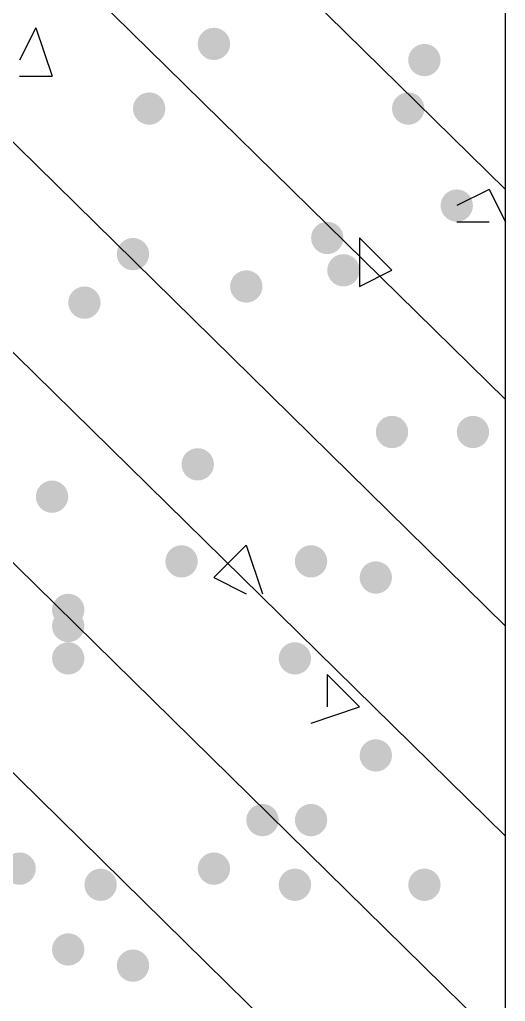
# Model space of a CAD drawing. Header units: inches. Extents: x 11 to 286, y 6 to 196.
# Drawn here: x 186.154 to 187.424, y 81.158 to 83.728 of the extents above; entities that cross this region are included whole.
import ezdxf

# ---------------------------------------------------------------- set-up
doc = ezdxf.new("R2010")
doc.units = ezdxf.units.IN
doc.header["$MEASUREMENT"] = 0
doc.layers.add('PDF_几何图形', color=7, linetype='Continuous')
doc.layers.add('PDF_实体填充', color=7, linetype='Continuous', true_color=0xffffff)

msp = doc.modelspace()

# ---------------------------------------------------------------- hatches: boundary and pattern name
at = {"layer": 'PDF_实体填充', "transparency": 33554559}
h = msp.add_hatch(color=7, dxfattribs=at)
edge = h.paths.add_edge_path(flags=0)
edge.add_spline(control_points=[(186.7041, 83.6648), (186.7041, 83.6415), (186.6851, 83.6224), (186.6618, 83.6224)], knot_values=[0, 0, 0, 0, 1, 1, 1, 1], degree=3, periodic=0)
edge.add_spline(control_points=[(186.6618, 83.6224), (186.6385, 83.6224), (186.6194, 83.6415), (186.6194, 83.6648)], knot_values=[0, 0, 0, 0, 1, 1, 1, 1], degree=3, periodic=0)
edge.add_line((186.6194, 83.6648), (186.6194, 83.6648))
edge.add_spline(control_points=[(186.6194, 83.6648), (186.6194, 83.6881), (186.6385, 83.7071), (186.6618, 83.7071)], knot_values=[0, 0, 0, 0, 1, 1, 1, 1], degree=3, periodic=0)
edge.add_spline(control_points=[(186.6618, 83.7071), (186.6851, 83.7071), (186.7041, 83.6881), (186.7041, 83.6648)], knot_values=[0, 0, 0, 0, 1, 1, 1, 1], degree=3, periodic=0)
edge.add_line((186.7041, 83.6648), (186.7041, 83.6648))
edge.add_line((186.7041, 83.6648), (186.7041, 83.6648))
h = msp.add_hatch(color=7, dxfattribs=at)
edge = h.paths.add_edge_path(flags=0)
edge.add_spline(control_points=[(187.2544, 83.6224), (187.2544, 83.5992), (187.2354, 83.5801), (187.2121, 83.5801)], knot_values=[0, 0, 0, 0, 1, 1, 1, 1], degree=3, periodic=0)
edge.add_spline(control_points=[(187.2121, 83.5801), (187.1888, 83.5801), (187.1698, 83.5992), (187.1698, 83.6224)], knot_values=[0, 0, 0, 0, 1, 1, 1, 1], degree=3, periodic=0)
edge.add_line((187.1698, 83.6224), (187.1698, 83.6224))
edge.add_spline(control_points=[(187.1698, 83.6224), (187.1698, 83.6457), (187.1888, 83.6648), (187.2121, 83.6648)], knot_values=[0, 0, 0, 0, 1, 1, 1, 1], degree=3, periodic=0)
edge.add_spline(control_points=[(187.2121, 83.6648), (187.2354, 83.6648), (187.2544, 83.6457), (187.2544, 83.6224)], knot_values=[0, 0, 0, 0, 1, 1, 1, 1], degree=3, periodic=0)
edge.add_line((187.2544, 83.6224), (187.2544, 83.6224))
edge.add_line((187.2544, 83.6224), (187.2544, 83.6224))
h = msp.add_hatch(color=7, dxfattribs=at)
edge = h.paths.add_edge_path(flags=0)
edge.add_spline(control_points=[(186.5348, 83.4954), (186.5348, 83.4722), (186.5157, 83.4531), (186.4924, 83.4531)], knot_values=[0, 0, 0, 0, 1, 1, 1, 1], degree=3, periodic=0)
edge.add_spline(control_points=[(186.4924, 83.4531), (186.4692, 83.4531), (186.4501, 83.4722), (186.4501, 83.4954)], knot_values=[0, 0, 0, 0, 1, 1, 1, 1], degree=3, periodic=0)
edge.add_line((186.4501, 83.4954), (186.4501, 83.4954))
edge.add_spline(control_points=[(186.4501, 83.4954), (186.4501, 83.5187), (186.4692, 83.5378), (186.4924, 83.5378)], knot_values=[0, 0, 0, 0, 1, 1, 1, 1], degree=3, periodic=0)
edge.add_spline(control_points=[(186.4924, 83.5378), (186.5157, 83.5378), (186.5348, 83.5187), (186.5348, 83.4954)], knot_values=[0, 0, 0, 0, 1, 1, 1, 1], degree=3, periodic=0)
edge.add_line((186.5348, 83.4954), (186.5348, 83.4954))
edge.add_line((186.5348, 83.4954), (186.5348, 83.4954))
h = msp.add_hatch(color=7, dxfattribs=at)
edge = h.paths.add_edge_path(flags=0)
edge.add_spline(control_points=[(187.2121, 83.4954), (187.2121, 83.4722), (187.1931, 83.4531), (187.1698, 83.4531)], knot_values=[0, 0, 0, 0, 1, 1, 1, 1], degree=3, periodic=0)
edge.add_spline(control_points=[(187.1698, 83.4531), (187.1465, 83.4531), (187.1274, 83.4722), (187.1274, 83.4954)], knot_values=[0, 0, 0, 0, 1, 1, 1, 1], degree=3, periodic=0)
edge.add_line((187.1274, 83.4954), (187.1274, 83.4954))
edge.add_spline(control_points=[(187.1274, 83.4954), (187.1274, 83.5187), (187.1465, 83.5378), (187.1698, 83.5378)], knot_values=[0, 0, 0, 0, 1, 1, 1, 1], degree=3, periodic=0)
edge.add_spline(control_points=[(187.1698, 83.5378), (187.1931, 83.5378), (187.2121, 83.5187), (187.2121, 83.4954)], knot_values=[0, 0, 0, 0, 1, 1, 1, 1], degree=3, periodic=0)
edge.add_line((187.2121, 83.4954), (187.2121, 83.4954))
edge.add_line((187.2121, 83.4954), (187.2121, 83.4954))
h = msp.add_hatch(color=7, dxfattribs=at)
edge = h.paths.add_edge_path(flags=0)
edge.add_spline(control_points=[(187.3391, 83.2414), (187.3391, 83.2182), (187.3201, 83.1991), (187.2968, 83.1991)], knot_values=[0, 0, 0, 0, 1, 1, 1, 1], degree=3, periodic=0)
edge.add_spline(control_points=[(187.2968, 83.1991), (187.2735, 83.1991), (187.2544, 83.2182), (187.2544, 83.2414)], knot_values=[0, 0, 0, 0, 1, 1, 1, 1], degree=3, periodic=0)
edge.add_line((187.2544, 83.2414), (187.2544, 83.2414))
edge.add_spline(control_points=[(187.2544, 83.2414), (187.2544, 83.2647), (187.2735, 83.2838), (187.2968, 83.2838)], knot_values=[0, 0, 0, 0, 1, 1, 1, 1], degree=3, periodic=0)
edge.add_spline(control_points=[(187.2968, 83.2838), (187.3201, 83.2838), (187.3391, 83.2647), (187.3391, 83.2414)], knot_values=[0, 0, 0, 0, 1, 1, 1, 1], degree=3, periodic=0)
edge.add_line((187.3391, 83.2414), (187.3391, 83.2414))
edge.add_line((187.3391, 83.2414), (187.3391, 83.2414))
h = msp.add_hatch(color=7, dxfattribs=at)
edge = h.paths.add_edge_path(flags=0)
edge.add_spline(control_points=[(187.0004, 83.1568), (187.0004, 83.1335), (186.9814, 83.1144), (186.9581, 83.1144)], knot_values=[0, 0, 0, 0, 1, 1, 1, 1], degree=3, periodic=0)
edge.add_spline(control_points=[(186.9581, 83.1144), (186.9348, 83.1144), (186.9158, 83.1335), (186.9158, 83.1568)], knot_values=[0, 0, 0, 0, 1, 1, 1, 1], degree=3, periodic=0)
edge.add_line((186.9158, 83.1568), (186.9158, 83.1568))
edge.add_spline(control_points=[(186.9158, 83.1568), (186.9158, 83.1801), (186.9348, 83.1991), (186.9581, 83.1991)], knot_values=[0, 0, 0, 0, 1, 1, 1, 1], degree=3, periodic=0)
edge.add_spline(control_points=[(186.9581, 83.1991), (186.9814, 83.1991), (187.0004, 83.1801), (187.0004, 83.1568)], knot_values=[0, 0, 0, 0, 1, 1, 1, 1], degree=3, periodic=0)
edge.add_line((187.0004, 83.1568), (187.0004, 83.1568))
edge.add_line((187.0004, 83.1568), (187.0004, 83.1568))
h = msp.add_hatch(color=7, dxfattribs=at)
edge = h.paths.add_edge_path(flags=0)
edge.add_spline(control_points=[(186.4924, 83.1144), (186.4924, 83.0912), (186.4734, 83.0721), (186.4501, 83.0721)], knot_values=[0, 0, 0, 0, 1, 1, 1, 1], degree=3, periodic=0)
edge.add_spline(control_points=[(186.4501, 83.0721), (186.4268, 83.0721), (186.4078, 83.0912), (186.4078, 83.1144)], knot_values=[0, 0, 0, 0, 1, 1, 1, 1], degree=3, periodic=0)
edge.add_line((186.4078, 83.1144), (186.4078, 83.1144))
edge.add_spline(control_points=[(186.4078, 83.1144), (186.4078, 83.1377), (186.4268, 83.1568), (186.4501, 83.1568)], knot_values=[0, 0, 0, 0, 1, 1, 1, 1], degree=3, periodic=0)
edge.add_spline(control_points=[(186.4501, 83.1568), (186.4734, 83.1568), (186.4924, 83.1377), (186.4924, 83.1144)], knot_values=[0, 0, 0, 0, 1, 1, 1, 1], degree=3, periodic=0)
edge.add_line((186.4924, 83.1144), (186.4924, 83.1144))
edge.add_line((186.4924, 83.1144), (186.4924, 83.1144))
h = msp.add_hatch(color=7, dxfattribs=at)
edge = h.paths.add_edge_path(flags=0)
edge.add_spline(control_points=[(187.0428, 83.0721), (187.0428, 83.0488), (187.0237, 83.0298), (187.0004, 83.0298)], knot_values=[0, 0, 0, 0, 1, 1, 1, 1], degree=3, periodic=0)
edge.add_spline(control_points=[(187.0004, 83.0298), (186.9772, 83.0298), (186.9581, 83.0488), (186.9581, 83.0721)], knot_values=[0, 0, 0, 0, 1, 1, 1, 1], degree=3, periodic=0)
edge.add_line((186.9581, 83.0721), (186.9581, 83.0721))
edge.add_spline(control_points=[(186.9581, 83.0721), (186.9581, 83.0954), (186.9772, 83.1144), (187.0004, 83.1144)], knot_values=[0, 0, 0, 0, 1, 1, 1, 1], degree=3, periodic=0)
edge.add_spline(control_points=[(187.0004, 83.1144), (187.0237, 83.1144), (187.0428, 83.0954), (187.0428, 83.0721)], knot_values=[0, 0, 0, 0, 1, 1, 1, 1], degree=3, periodic=0)
edge.add_line((187.0428, 83.0721), (187.0428, 83.0721))
edge.add_line((187.0428, 83.0721), (187.0428, 83.0721))
h = msp.add_hatch(color=7, dxfattribs=at)
edge = h.paths.add_edge_path(flags=0)
edge.add_spline(control_points=[(186.7888, 83.0298), (186.7888, 83.0065), (186.7697, 82.9874), (186.7464, 82.9874)], knot_values=[0, 0, 0, 0, 1, 1, 1, 1], degree=3, periodic=0)
edge.add_spline(control_points=[(186.7464, 82.9874), (186.7232, 82.9874), (186.7041, 83.0065), (186.7041, 83.0298)], knot_values=[0, 0, 0, 0, 1, 1, 1, 1], degree=3, periodic=0)
edge.add_line((186.7041, 83.0298), (186.7041, 83.0298))
edge.add_spline(control_points=[(186.7041, 83.0298), (186.7041, 83.0531), (186.7232, 83.0721), (186.7464, 83.0721)], knot_values=[0, 0, 0, 0, 1, 1, 1, 1], degree=3, periodic=0)
edge.add_spline(control_points=[(186.7464, 83.0721), (186.7697, 83.0721), (186.7888, 83.0531), (186.7888, 83.0298)], knot_values=[0, 0, 0, 0, 1, 1, 1, 1], degree=3, periodic=0)
edge.add_line((186.7888, 83.0298), (186.7888, 83.0298))
edge.add_line((186.7888, 83.0298), (186.7888, 83.0298))
h = msp.add_hatch(color=7, dxfattribs=at)
edge = h.paths.add_edge_path(flags=0)
edge.add_spline(control_points=[(186.3654, 82.9874), (186.3654, 82.9642), (186.3464, 82.9451), (186.3231, 82.9451)], knot_values=[0, 0, 0, 0, 1, 1, 1, 1], degree=3, periodic=0)
edge.add_spline(control_points=[(186.3231, 82.9451), (186.2998, 82.9451), (186.2808, 82.9642), (186.2808, 82.9874)], knot_values=[0, 0, 0, 0, 1, 1, 1, 1], degree=3, periodic=0)
edge.add_line((186.2808, 82.9874), (186.2808, 82.9874))
edge.add_spline(control_points=[(186.2808, 82.9874), (186.2808, 83.0107), (186.2998, 83.0298), (186.3231, 83.0298)], knot_values=[0, 0, 0, 0, 1, 1, 1, 1], degree=3, periodic=0)
edge.add_spline(control_points=[(186.3231, 83.0298), (186.3464, 83.0298), (186.3654, 83.0107), (186.3654, 82.9874)], knot_values=[0, 0, 0, 0, 1, 1, 1, 1], degree=3, periodic=0)
edge.add_line((186.3654, 82.9874), (186.3654, 82.9874))
edge.add_line((186.3654, 82.9874), (186.3654, 82.9874))
h = msp.add_hatch(color=7, dxfattribs=at)
edge = h.paths.add_edge_path(flags=0)
edge.add_spline(control_points=[(187.1698, 82.6488), (187.1698, 82.6255), (187.1507, 82.6064), (187.1274, 82.6064)], knot_values=[0, 0, 0, 0, 1, 1, 1, 1], degree=3, periodic=0)
edge.add_spline(control_points=[(187.1274, 82.6064), (187.1042, 82.6064), (187.0851, 82.6255), (187.0851, 82.6488)], knot_values=[0, 0, 0, 0, 1, 1, 1, 1], degree=3, periodic=0)
edge.add_line((187.0851, 82.6488), (187.0851, 82.6488))
edge.add_spline(control_points=[(187.0851, 82.6488), (187.0851, 82.6721), (187.1042, 82.6911), (187.1274, 82.6911)], knot_values=[0, 0, 0, 0, 1, 1, 1, 1], degree=3, periodic=0)
edge.add_spline(control_points=[(187.1274, 82.6911), (187.1507, 82.6911), (187.1698, 82.6721), (187.1698, 82.6488)], knot_values=[0, 0, 0, 0, 1, 1, 1, 1], degree=3, periodic=0)
edge.add_line((187.1698, 82.6488), (187.1698, 82.6488))
edge.add_line((187.1698, 82.6488), (187.1698, 82.6488))
h = msp.add_hatch(color=7, dxfattribs=at)
edge = h.paths.add_edge_path(flags=0)
edge.add_spline(control_points=[(187.3814, 82.6488), (187.3814, 82.6255), (187.3624, 82.6064), (187.3391, 82.6064)], knot_values=[0, 0, 0, 0, 1, 1, 1, 1], degree=3, periodic=0)
edge.add_spline(control_points=[(187.3391, 82.6064), (187.3158, 82.6064), (187.2968, 82.6255), (187.2968, 82.6488)], knot_values=[0, 0, 0, 0, 1, 1, 1, 1], degree=3, periodic=0)
edge.add_line((187.2968, 82.6488), (187.2968, 82.6488))
edge.add_spline(control_points=[(187.2968, 82.6488), (187.2968, 82.6721), (187.3158, 82.6911), (187.3391, 82.6911)], knot_values=[0, 0, 0, 0, 1, 1, 1, 1], degree=3, periodic=0)
edge.add_spline(control_points=[(187.3391, 82.6911), (187.3624, 82.6911), (187.3814, 82.6721), (187.3814, 82.6488)], knot_values=[0, 0, 0, 0, 1, 1, 1, 1], degree=3, periodic=0)
edge.add_line((187.3814, 82.6488), (187.3814, 82.6488))
edge.add_line((187.3814, 82.6488), (187.3814, 82.6488))
h = msp.add_hatch(color=7, dxfattribs=at)
edge = h.paths.add_edge_path(flags=0)
edge.add_spline(control_points=[(186.6618, 82.5641), (186.6618, 82.5408), (186.6427, 82.5218), (186.6194, 82.5218)], knot_values=[0, 0, 0, 0, 1, 1, 1, 1], degree=3, periodic=0)
edge.add_spline(control_points=[(186.6194, 82.5218), (186.5962, 82.5218), (186.5771, 82.5408), (186.5771, 82.5641)], knot_values=[0, 0, 0, 0, 1, 1, 1, 1], degree=3, periodic=0)
edge.add_line((186.5771, 82.5641), (186.5771, 82.5641))
edge.add_spline(control_points=[(186.5771, 82.5641), (186.5771, 82.5874), (186.5962, 82.6064), (186.6194, 82.6064)], knot_values=[0, 0, 0, 0, 1, 1, 1, 1], degree=3, periodic=0)
edge.add_spline(control_points=[(186.6194, 82.6064), (186.6427, 82.6064), (186.6618, 82.5874), (186.6618, 82.5641)], knot_values=[0, 0, 0, 0, 1, 1, 1, 1], degree=3, periodic=0)
edge.add_line((186.6618, 82.5641), (186.6618, 82.5641))
edge.add_line((186.6618, 82.5641), (186.6618, 82.5641))
h = msp.add_hatch(color=7, dxfattribs=at)
edge = h.paths.add_edge_path(flags=0)
edge.add_spline(control_points=[(186.2808, 82.4794), (186.2808, 82.4562), (186.2617, 82.4371), (186.2384, 82.4371)], knot_values=[0, 0, 0, 0, 1, 1, 1, 1], degree=3, periodic=0)
edge.add_spline(control_points=[(186.2384, 82.4371), (186.2152, 82.4371), (186.1961, 82.4562), (186.1961, 82.4794)], knot_values=[0, 0, 0, 0, 1, 1, 1, 1], degree=3, periodic=0)
edge.add_line((186.1961, 82.4794), (186.1961, 82.4794))
edge.add_spline(control_points=[(186.1961, 82.4794), (186.1961, 82.5027), (186.2152, 82.5218), (186.2384, 82.5218)], knot_values=[0, 0, 0, 0, 1, 1, 1, 1], degree=3, periodic=0)
edge.add_spline(control_points=[(186.2384, 82.5218), (186.2617, 82.5218), (186.2808, 82.5027), (186.2808, 82.4794)], knot_values=[0, 0, 0, 0, 1, 1, 1, 1], degree=3, periodic=0)
edge.add_line((186.2808, 82.4794), (186.2808, 82.4794))
edge.add_line((186.2808, 82.4794), (186.2808, 82.4794))
h = msp.add_hatch(color=7, dxfattribs=at)
edge = h.paths.add_edge_path(flags=0)
edge.add_spline(control_points=[(186.6194, 82.3101), (186.6194, 82.2868), (186.6004, 82.2678), (186.5771, 82.2678)], knot_values=[0, 0, 0, 0, 1, 1, 1, 1], degree=3, periodic=0)
edge.add_spline(control_points=[(186.5771, 82.2678), (186.5538, 82.2678), (186.5348, 82.2868), (186.5348, 82.3101)], knot_values=[0, 0, 0, 0, 1, 1, 1, 1], degree=3, periodic=0)
edge.add_line((186.5348, 82.3101), (186.5348, 82.3101))
edge.add_spline(control_points=[(186.5348, 82.3101), (186.5348, 82.3334), (186.5538, 82.3524), (186.5771, 82.3524)], knot_values=[0, 0, 0, 0, 1, 1, 1, 1], degree=3, periodic=0)
edge.add_spline(control_points=[(186.5771, 82.3524), (186.6004, 82.3524), (186.6194, 82.3334), (186.6194, 82.3101)], knot_values=[0, 0, 0, 0, 1, 1, 1, 1], degree=3, periodic=0)
edge.add_line((186.6194, 82.3101), (186.6194, 82.3101))
edge.add_line((186.6194, 82.3101), (186.6194, 82.3101))
h = msp.add_hatch(color=7, dxfattribs=at)
edge = h.paths.add_edge_path(flags=0)
edge.add_spline(control_points=[(186.9581, 82.3101), (186.9581, 82.2868), (186.9391, 82.2678), (186.9158, 82.2678)], knot_values=[0, 0, 0, 0, 1, 1, 1, 1], degree=3, periodic=0)
edge.add_spline(control_points=[(186.9158, 82.2678), (186.8925, 82.2678), (186.8734, 82.2868), (186.8734, 82.3101)], knot_values=[0, 0, 0, 0, 1, 1, 1, 1], degree=3, periodic=0)
edge.add_line((186.8734, 82.3101), (186.8734, 82.3101))
edge.add_spline(control_points=[(186.8734, 82.3101), (186.8734, 82.3334), (186.8925, 82.3524), (186.9158, 82.3524)], knot_values=[0, 0, 0, 0, 1, 1, 1, 1], degree=3, periodic=0)
edge.add_spline(control_points=[(186.9158, 82.3524), (186.9391, 82.3524), (186.9581, 82.3334), (186.9581, 82.3101)], knot_values=[0, 0, 0, 0, 1, 1, 1, 1], degree=3, periodic=0)
edge.add_line((186.9581, 82.3101), (186.9581, 82.3101))
edge.add_line((186.9581, 82.3101), (186.9581, 82.3101))
h = msp.add_hatch(color=7, dxfattribs=at)
edge = h.paths.add_edge_path(flags=0)
edge.add_spline(control_points=[(187.1274, 82.2678), (187.1274, 82.2445), (187.1084, 82.2254), (187.0851, 82.2254)], knot_values=[0, 0, 0, 0, 1, 1, 1, 1], degree=3, periodic=0)
edge.add_spline(control_points=[(187.0851, 82.2254), (187.0618, 82.2254), (187.0428, 82.2445), (187.0428, 82.2678)], knot_values=[0, 0, 0, 0, 1, 1, 1, 1], degree=3, periodic=0)
edge.add_line((187.0428, 82.2678), (187.0428, 82.2678))
edge.add_spline(control_points=[(187.0428, 82.2678), (187.0428, 82.2911), (187.0618, 82.3101), (187.0851, 82.3101)], knot_values=[0, 0, 0, 0, 1, 1, 1, 1], degree=3, periodic=0)
edge.add_spline(control_points=[(187.0851, 82.3101), (187.1084, 82.3101), (187.1274, 82.2911), (187.1274, 82.2678)], knot_values=[0, 0, 0, 0, 1, 1, 1, 1], degree=3, periodic=0)
edge.add_line((187.1274, 82.2678), (187.1274, 82.2678))
edge.add_line((187.1274, 82.2678), (187.1274, 82.2678))
h = msp.add_hatch(color=7, dxfattribs=at)
edge = h.paths.add_edge_path(flags=0)
edge.add_spline(control_points=[(186.3231, 82.1831), (186.3231, 82.1598), (186.3041, 82.1408), (186.2808, 82.1408)], knot_values=[0, 0, 0, 0, 1, 1, 1, 1], degree=3, periodic=0)
edge.add_spline(control_points=[(186.2808, 82.1408), (186.2575, 82.1408), (186.2384, 82.1598), (186.2384, 82.1831)], knot_values=[0, 0, 0, 0, 1, 1, 1, 1], degree=3, periodic=0)
edge.add_line((186.2384, 82.1831), (186.2384, 82.1831))
edge.add_spline(control_points=[(186.2384, 82.1831), (186.2384, 82.2064), (186.2575, 82.2254), (186.2808, 82.2254)], knot_values=[0, 0, 0, 0, 1, 1, 1, 1], degree=3, periodic=0)
edge.add_spline(control_points=[(186.2808, 82.2254), (186.3041, 82.2254), (186.3231, 82.2064), (186.3231, 82.1831)], knot_values=[0, 0, 0, 0, 1, 1, 1, 1], degree=3, periodic=0)
edge.add_line((186.3231, 82.1831), (186.3231, 82.1831))
edge.add_line((186.3231, 82.1831), (186.3231, 82.1831))
h = msp.add_hatch(color=7, dxfattribs=at)
edge = h.paths.add_edge_path(flags=0)
edge.add_spline(control_points=[(186.3231, 82.1408), (186.3231, 82.1175), (186.3041, 82.0984), (186.2808, 82.0984)], knot_values=[0, 0, 0, 0, 1, 1, 1, 1], degree=3, periodic=0)
edge.add_spline(control_points=[(186.2808, 82.0984), (186.2575, 82.0984), (186.2384, 82.1175), (186.2384, 82.1408)], knot_values=[0, 0, 0, 0, 1, 1, 1, 1], degree=3, periodic=0)
edge.add_line((186.2384, 82.1408), (186.2384, 82.1408))
edge.add_spline(control_points=[(186.2384, 82.1408), (186.2384, 82.1641), (186.2575, 82.1831), (186.2808, 82.1831)], knot_values=[0, 0, 0, 0, 1, 1, 1, 1], degree=3, periodic=0)
edge.add_spline(control_points=[(186.2808, 82.1831), (186.3041, 82.1831), (186.3231, 82.1641), (186.3231, 82.1408)], knot_values=[0, 0, 0, 0, 1, 1, 1, 1], degree=3, periodic=0)
edge.add_line((186.3231, 82.1408), (186.3231, 82.1408))
edge.add_line((186.3231, 82.1408), (186.3231, 82.1408))
h = msp.add_hatch(color=7, dxfattribs=at)
edge = h.paths.add_edge_path(flags=0)
edge.add_spline(control_points=[(186.3231, 82.0561), (186.3231, 82.0328), (186.3041, 82.0138), (186.2808, 82.0138)], knot_values=[0, 0, 0, 0, 1, 1, 1, 1], degree=3, periodic=0)
edge.add_spline(control_points=[(186.2808, 82.0138), (186.2575, 82.0138), (186.2384, 82.0328), (186.2384, 82.0561)], knot_values=[0, 0, 0, 0, 1, 1, 1, 1], degree=3, periodic=0)
edge.add_line((186.2384, 82.0561), (186.2384, 82.0561))
edge.add_spline(control_points=[(186.2384, 82.0561), (186.2384, 82.0794), (186.2575, 82.0984), (186.2808, 82.0984)], knot_values=[0, 0, 0, 0, 1, 1, 1, 1], degree=3, periodic=0)
edge.add_spline(control_points=[(186.2808, 82.0984), (186.3041, 82.0984), (186.3231, 82.0794), (186.3231, 82.0561)], knot_values=[0, 0, 0, 0, 1, 1, 1, 1], degree=3, periodic=0)
edge.add_line((186.3231, 82.0561), (186.3231, 82.0561))
edge.add_line((186.3231, 82.0561), (186.3231, 82.0561))
h = msp.add_hatch(color=7, dxfattribs=at)
edge = h.paths.add_edge_path(flags=0)
edge.add_spline(control_points=[(186.9158, 82.0561), (186.9158, 82.0328), (186.8967, 82.0138), (186.8734, 82.0138)], knot_values=[0, 0, 0, 0, 1, 1, 1, 1], degree=3, periodic=0)
edge.add_spline(control_points=[(186.8734, 82.0138), (186.8502, 82.0138), (186.8311, 82.0328), (186.8311, 82.0561)], knot_values=[0, 0, 0, 0, 1, 1, 1, 1], degree=3, periodic=0)
edge.add_line((186.8311, 82.0561), (186.8311, 82.0561))
edge.add_spline(control_points=[(186.8311, 82.0561), (186.8311, 82.0794), (186.8502, 82.0984), (186.8734, 82.0984)], knot_values=[0, 0, 0, 0, 1, 1, 1, 1], degree=3, periodic=0)
edge.add_spline(control_points=[(186.8734, 82.0984), (186.8967, 82.0984), (186.9158, 82.0794), (186.9158, 82.0561)], knot_values=[0, 0, 0, 0, 1, 1, 1, 1], degree=3, periodic=0)
edge.add_line((186.9158, 82.0561), (186.9158, 82.0561))
edge.add_line((186.9158, 82.0561), (186.9158, 82.0561))
h = msp.add_hatch(color=7, dxfattribs=at)
edge = h.paths.add_edge_path(flags=0)
edge.add_spline(control_points=[(187.1274, 81.8021), (187.1274, 81.7788), (187.1084, 81.7598), (187.0851, 81.7598)], knot_values=[0, 0, 0, 0, 1, 1, 1, 1], degree=3, periodic=0)
edge.add_spline(control_points=[(187.0851, 81.7598), (187.0618, 81.7598), (187.0428, 81.7788), (187.0428, 81.8021)], knot_values=[0, 0, 0, 0, 1, 1, 1, 1], degree=3, periodic=0)
edge.add_line((187.0428, 81.8021), (187.0428, 81.8021))
edge.add_spline(control_points=[(187.0428, 81.8021), (187.0428, 81.8254), (187.0618, 81.8444), (187.0851, 81.8444)], knot_values=[0, 0, 0, 0, 1, 1, 1, 1], degree=3, periodic=0)
edge.add_spline(control_points=[(187.0851, 81.8444), (187.1084, 81.8444), (187.1274, 81.8254), (187.1274, 81.8021)], knot_values=[0, 0, 0, 0, 1, 1, 1, 1], degree=3, periodic=0)
edge.add_line((187.1274, 81.8021), (187.1274, 81.8021))
edge.add_line((187.1274, 81.8021), (187.1274, 81.8021))
h = msp.add_hatch(color=7, dxfattribs=at)
edge = h.paths.add_edge_path(flags=0)
edge.add_spline(control_points=[(186.8311, 81.6328), (186.8311, 81.6095), (186.8121, 81.5904), (186.7888, 81.5904)], knot_values=[0, 0, 0, 0, 1, 1, 1, 1], degree=3, periodic=0)
edge.add_spline(control_points=[(186.7888, 81.5904), (186.7655, 81.5904), (186.7464, 81.6095), (186.7464, 81.6328)], knot_values=[0, 0, 0, 0, 1, 1, 1, 1], degree=3, periodic=0)
edge.add_line((186.7464, 81.6328), (186.7464, 81.6328))
edge.add_spline(control_points=[(186.7464, 81.6328), (186.7464, 81.6561), (186.7655, 81.6751), (186.7888, 81.6751)], knot_values=[0, 0, 0, 0, 1, 1, 1, 1], degree=3, periodic=0)
edge.add_spline(control_points=[(186.7888, 81.6751), (186.8121, 81.6751), (186.8311, 81.6561), (186.8311, 81.6328)], knot_values=[0, 0, 0, 0, 1, 1, 1, 1], degree=3, periodic=0)
edge.add_line((186.8311, 81.6328), (186.8311, 81.6328))
edge.add_line((186.8311, 81.6328), (186.8311, 81.6328))
h = msp.add_hatch(color=7, dxfattribs=at)
edge = h.paths.add_edge_path(flags=0)
edge.add_spline(control_points=[(186.9581, 81.6328), (186.9581, 81.6095), (186.9391, 81.5904), (186.9158, 81.5904)], knot_values=[0, 0, 0, 0, 1, 1, 1, 1], degree=3, periodic=0)
edge.add_spline(control_points=[(186.9158, 81.5904), (186.8925, 81.5904), (186.8734, 81.6095), (186.8734, 81.6328)], knot_values=[0, 0, 0, 0, 1, 1, 1, 1], degree=3, periodic=0)
edge.add_line((186.8734, 81.6328), (186.8734, 81.6328))
edge.add_spline(control_points=[(186.8734, 81.6328), (186.8734, 81.6561), (186.8925, 81.6751), (186.9158, 81.6751)], knot_values=[0, 0, 0, 0, 1, 1, 1, 1], degree=3, periodic=0)
edge.add_spline(control_points=[(186.9158, 81.6751), (186.9391, 81.6751), (186.9581, 81.6561), (186.9581, 81.6328)], knot_values=[0, 0, 0, 0, 1, 1, 1, 1], degree=3, periodic=0)
edge.add_line((186.9581, 81.6328), (186.9581, 81.6328))
edge.add_line((186.9581, 81.6328), (186.9581, 81.6328))
h = msp.add_hatch(color=7, dxfattribs=at)
edge = h.paths.add_edge_path(flags=0)
edge.add_spline(control_points=[(186.1961, 81.5058), (186.1961, 81.4825), (186.1771, 81.4634), (186.1538, 81.4634)], knot_values=[0, 0, 0, 0, 1, 1, 1, 1], degree=3, periodic=0)
edge.add_spline(control_points=[(186.1538, 81.4634), (186.1305, 81.4634), (186.1114, 81.4825), (186.1114, 81.5058)], knot_values=[0, 0, 0, 0, 1, 1, 1, 1], degree=3, periodic=0)
edge.add_line((186.1114, 81.5058), (186.1114, 81.5058))
edge.add_spline(control_points=[(186.1114, 81.5058), (186.1114, 81.5291), (186.1305, 81.5481), (186.1538, 81.5481)], knot_values=[0, 0, 0, 0, 1, 1, 1, 1], degree=3, periodic=0)
edge.add_spline(control_points=[(186.1538, 81.5481), (186.1771, 81.5481), (186.1961, 81.5291), (186.1961, 81.5058)], knot_values=[0, 0, 0, 0, 1, 1, 1, 1], degree=3, periodic=0)
edge.add_line((186.1961, 81.5058), (186.1961, 81.5058))
edge.add_line((186.1961, 81.5058), (186.1961, 81.5058))
h = msp.add_hatch(color=7, dxfattribs=at)
edge = h.paths.add_edge_path(flags=0)
edge.add_spline(control_points=[(186.7041, 81.5058), (186.7041, 81.4825), (186.6851, 81.4634), (186.6618, 81.4634)], knot_values=[0, 0, 0, 0, 1, 1, 1, 1], degree=3, periodic=0)
edge.add_spline(control_points=[(186.6618, 81.4634), (186.6385, 81.4634), (186.6194, 81.4825), (186.6194, 81.5058)], knot_values=[0, 0, 0, 0, 1, 1, 1, 1], degree=3, periodic=0)
edge.add_line((186.6194, 81.5058), (186.6194, 81.5058))
edge.add_spline(control_points=[(186.6194, 81.5058), (186.6194, 81.5291), (186.6385, 81.5481), (186.6618, 81.5481)], knot_values=[0, 0, 0, 0, 1, 1, 1, 1], degree=3, periodic=0)
edge.add_spline(control_points=[(186.6618, 81.5481), (186.6851, 81.5481), (186.7041, 81.5291), (186.7041, 81.5058)], knot_values=[0, 0, 0, 0, 1, 1, 1, 1], degree=3, periodic=0)
edge.add_line((186.7041, 81.5058), (186.7041, 81.5058))
edge.add_line((186.7041, 81.5058), (186.7041, 81.5058))
h = msp.add_hatch(color=7, dxfattribs=at)
edge = h.paths.add_edge_path(flags=0)
edge.add_spline(control_points=[(186.4078, 81.4634), (186.4078, 81.4402), (186.3887, 81.4211), (186.3654, 81.4211)], knot_values=[0, 0, 0, 0, 1, 1, 1, 1], degree=3, periodic=0)
edge.add_spline(control_points=[(186.3654, 81.4211), (186.3422, 81.4211), (186.3231, 81.4402), (186.3231, 81.4634)], knot_values=[0, 0, 0, 0, 1, 1, 1, 1], degree=3, periodic=0)
edge.add_line((186.3231, 81.4634), (186.3231, 81.4634))
edge.add_spline(control_points=[(186.3231, 81.4634), (186.3231, 81.4867), (186.3422, 81.5058), (186.3654, 81.5058)], knot_values=[0, 0, 0, 0, 1, 1, 1, 1], degree=3, periodic=0)
edge.add_spline(control_points=[(186.3654, 81.5058), (186.3887, 81.5058), (186.4078, 81.4867), (186.4078, 81.4634)], knot_values=[0, 0, 0, 0, 1, 1, 1, 1], degree=3, periodic=0)
edge.add_line((186.4078, 81.4634), (186.4078, 81.4634))
edge.add_line((186.4078, 81.4634), (186.4078, 81.4634))
h = msp.add_hatch(color=7, dxfattribs=at)
edge = h.paths.add_edge_path(flags=0)
edge.add_spline(control_points=[(186.9158, 81.4634), (186.9158, 81.4402), (186.8967, 81.4211), (186.8734, 81.4211)], knot_values=[0, 0, 0, 0, 1, 1, 1, 1], degree=3, periodic=0)
edge.add_spline(control_points=[(186.8734, 81.4211), (186.8502, 81.4211), (186.8311, 81.4402), (186.8311, 81.4634)], knot_values=[0, 0, 0, 0, 1, 1, 1, 1], degree=3, periodic=0)
edge.add_line((186.8311, 81.4634), (186.8311, 81.4634))
edge.add_spline(control_points=[(186.8311, 81.4634), (186.8311, 81.4867), (186.8502, 81.5058), (186.8734, 81.5058)], knot_values=[0, 0, 0, 0, 1, 1, 1, 1], degree=3, periodic=0)
edge.add_spline(control_points=[(186.8734, 81.5058), (186.8967, 81.5058), (186.9158, 81.4867), (186.9158, 81.4634)], knot_values=[0, 0, 0, 0, 1, 1, 1, 1], degree=3, periodic=0)
edge.add_line((186.9158, 81.4634), (186.9158, 81.4634))
edge.add_line((186.9158, 81.4634), (186.9158, 81.4634))
h = msp.add_hatch(color=7, dxfattribs=at)
edge = h.paths.add_edge_path(flags=0)
edge.add_spline(control_points=[(187.2544, 81.4634), (187.2544, 81.4402), (187.2354, 81.4211), (187.2121, 81.4211)], knot_values=[0, 0, 0, 0, 1, 1, 1, 1], degree=3, periodic=0)
edge.add_spline(control_points=[(187.2121, 81.4211), (187.1888, 81.4211), (187.1698, 81.4402), (187.1698, 81.4634)], knot_values=[0, 0, 0, 0, 1, 1, 1, 1], degree=3, periodic=0)
edge.add_line((187.1698, 81.4634), (187.1698, 81.4634))
edge.add_spline(control_points=[(187.1698, 81.4634), (187.1698, 81.4867), (187.1888, 81.5058), (187.2121, 81.5058)], knot_values=[0, 0, 0, 0, 1, 1, 1, 1], degree=3, periodic=0)
edge.add_spline(control_points=[(187.2121, 81.5058), (187.2354, 81.5058), (187.2544, 81.4867), (187.2544, 81.4634)], knot_values=[0, 0, 0, 0, 1, 1, 1, 1], degree=3, periodic=0)
edge.add_line((187.2544, 81.4634), (187.2544, 81.4634))
edge.add_line((187.2544, 81.4634), (187.2544, 81.4634))
h = msp.add_hatch(color=7, dxfattribs=at)
edge = h.paths.add_edge_path(flags=0)
edge.add_spline(control_points=[(186.3231, 81.2941), (186.3231, 81.2708), (186.3041, 81.2518), (186.2808, 81.2518)], knot_values=[0, 0, 0, 0, 1, 1, 1, 1], degree=3, periodic=0)
edge.add_spline(control_points=[(186.2808, 81.2518), (186.2575, 81.2518), (186.2384, 81.2708), (186.2384, 81.2941)], knot_values=[0, 0, 0, 0, 1, 1, 1, 1], degree=3, periodic=0)
edge.add_line((186.2384, 81.2941), (186.2384, 81.2941))
edge.add_spline(control_points=[(186.2384, 81.2941), (186.2384, 81.3174), (186.2575, 81.3364), (186.2808, 81.3364)], knot_values=[0, 0, 0, 0, 1, 1, 1, 1], degree=3, periodic=0)
edge.add_spline(control_points=[(186.2808, 81.3364), (186.3041, 81.3364), (186.3231, 81.3174), (186.3231, 81.2941)], knot_values=[0, 0, 0, 0, 1, 1, 1, 1], degree=3, periodic=0)
edge.add_line((186.3231, 81.2941), (186.3231, 81.2941))
edge.add_line((186.3231, 81.2941), (186.3231, 81.2941))
h = msp.add_hatch(color=7, dxfattribs=at)
edge = h.paths.add_edge_path(flags=0)
edge.add_spline(control_points=[(186.4924, 81.2518), (186.4924, 81.2285), (186.4734, 81.2094), (186.4501, 81.2094)], knot_values=[0, 0, 0, 0, 1, 1, 1, 1], degree=3, periodic=0)
edge.add_spline(control_points=[(186.4501, 81.2094), (186.4268, 81.2094), (186.4078, 81.2285), (186.4078, 81.2518)], knot_values=[0, 0, 0, 0, 1, 1, 1, 1], degree=3, periodic=0)
edge.add_line((186.4078, 81.2518), (186.4078, 81.2518))
edge.add_spline(control_points=[(186.4078, 81.2518), (186.4078, 81.2751), (186.4268, 81.2941), (186.4501, 81.2941)], knot_values=[0, 0, 0, 0, 1, 1, 1, 1], degree=3, periodic=0)
edge.add_spline(control_points=[(186.4501, 81.2941), (186.4734, 81.2941), (186.4924, 81.2751), (186.4924, 81.2518)], knot_values=[0, 0, 0, 0, 1, 1, 1, 1], degree=3, periodic=0)
edge.add_line((186.4924, 81.2518), (186.4924, 81.2518))
edge.add_line((186.4924, 81.2518), (186.4924, 81.2518))

# ---------------------------------------------------------------- linework, layer by layer
at = {"layer": 'PDF_几何图形'}
for p, q in [((187.4238, 68.0014), (187.4238, 107.3291)), ((184.8414, 85.8238), (187.4238, 83.2838)), ((184.8414, 85.2734), (187.4238, 82.7334)), ((184.8414, 84.6808), (187.4238, 82.1408)), ((184.8414, 84.1304), (187.4238, 81.5904)), ((186.1961, 83.7071), (186.1538, 83.6224)), ((186.1961, 83.7071), (186.2384, 83.5801)), ((184.8414, 83.5801), (187.4238, 81.0401)), ((186.1538, 83.5801), (186.2384, 83.5801)), ((187.3814, 83.2838), (187.2968, 83.2414)), ((187.3814, 83.2838), (187.4238, 83.1991)), ((187.2968, 83.1991), (187.3814, 83.1991)), ((187.0428, 83.1568), (187.1274, 83.0721)), ((187.0428, 83.1568), (187.0428, 83.0298)), ((187.0428, 83.0298), (187.1274, 83.0721)), ((184.8414, 83.0298), (187.4238, 80.4898)), ((186.7464, 82.3524), (186.6618, 82.2678)), ((186.7464, 82.3524), (186.7888, 82.2254)), ((186.6618, 82.2678), (186.7464, 82.2254)), ((186.9581, 82.0138), (187.0428, 81.9291)), ((186.9581, 82.0138), (186.9581, 81.9291)), ((186.9158, 81.8868), (187.0428, 81.9291))]:
    msp.add_line(p, q, dxfattribs=at)

doc.saveas('drawing.dxf')
